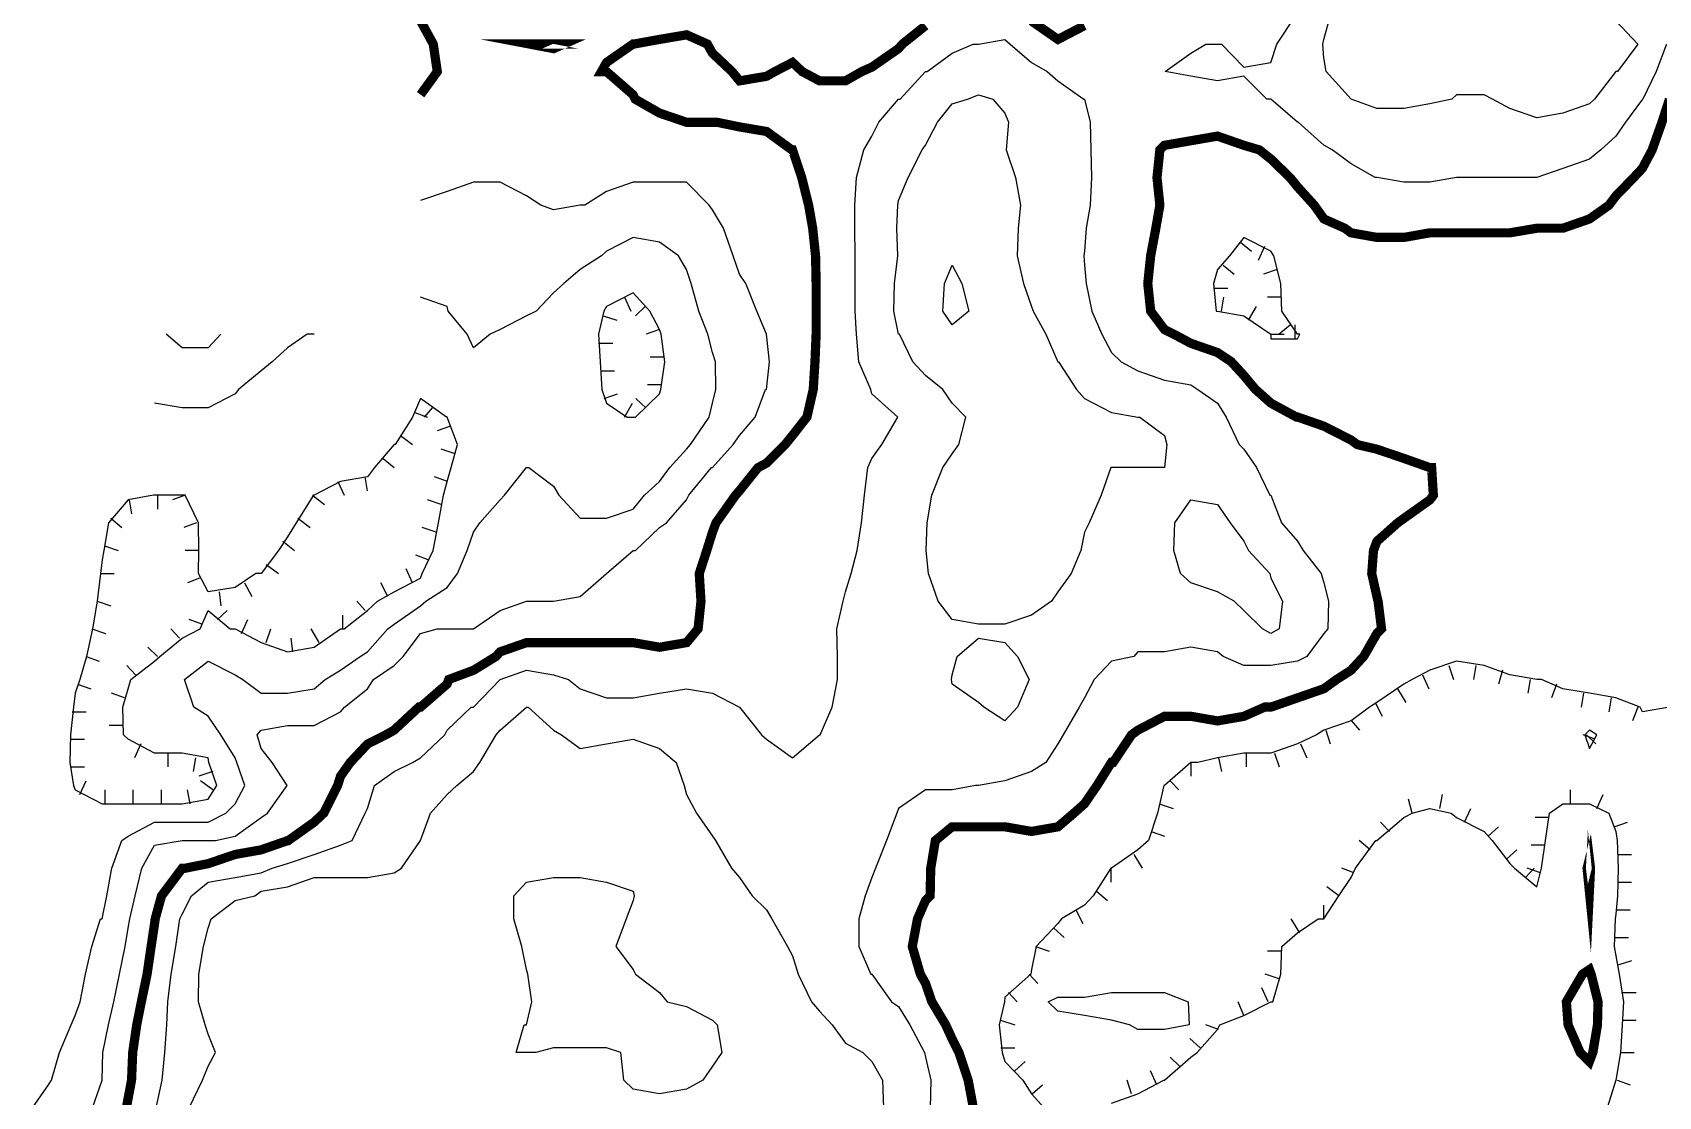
# Model space of a CAD drawing. Extents: x 628896 to 629898, y 4519176 to 4520140.
# Drawn here: x 628924 to 629100.5, y 4519436.2 to 4519551.8 of the extents above; entities that cross this region are included whole.
import ezdxf

# ---------------------------------------------------------------- set-up
doc = ezdxf.new("R2010")
doc.units = 0

msp = doc.modelspace()

# ---------------------------------------------------------------- linework, layer by layer
at = {"layer": 'GSLAYER', "linetype": 'CONTINUOUS', "const_width": 1, "flags": 128}
for points in [[(628934.1875, 4519435), (628934.375, 4519436), (628934.75, 4519438), (628934.875, 4519441), (628935.3125, 4519444), (628935.8125, 4519446.5), (628936.4375, 4519449.5), (628936.875, 4519452.5), (628937.25, 4519455), (628937.3125, 4519455.5), (628938, 4519458), (628940.25, 4519461), (628940.5625, 4519461), (628943.0625, 4519461.5), (628946, 4519462.5), (628948.8125, 4519463), (628951.6875, 4519464), (628951.75, 4519464), (628954.5625, 4519466), (628955.625, 4519467), (628957.125, 4519470), (628957.4375, 4519471), (628958.5, 4519472.5), (628960.375, 4519474.5), (628962.375, 4519475.5), (628963.25, 4519476), (628965.9375, 4519478.5), (628966.125, 4519478.5), (628969, 4519481), (628969.1875, 4519481.5), (628971.875, 4519482.5), (628974.3125, 4519484), (628974.75, 4519484.5), (628977.625, 4519485.5), (628980.5625, 4519485.5), (628983.4375, 4519485.5), (628986.3125, 4519485.5), (628989.1875, 4519485.5), (628992.0625, 4519485), (628995, 4519485.5), (628996.25, 4519487), (628996.5625, 4519490), (628996.375, 4519493), (628997.1875, 4519495.5), (628997.8125, 4519497.5), (628998.1875, 4519498.5), (629000.3125, 4519501.5), (629000.75, 4519502), (629002.75, 4519504.5), (629003.6875, 4519505), (629005.6875, 4519507), (629006.5, 4519508), (629008.0625, 4519510), (629008.75, 4519513), (629008.9375, 4519516), (629009.0625, 4519519), (629009.0625, 4519521.5), (629009.0625, 4519524.5), (629009, 4519527.5), (629008.6875, 4519530.5), (629008.25, 4519533), (629007.5, 4519536), (629006.5, 4519539), (629006.4375, 4519539), (629003.6875, 4519541), (629000.75, 4519541.5), (628998.3125, 4519542), (628997.8125, 4519542), (628995, 4519542), (628992.0625, 4519543), (628989.4375, 4519544.5), (628989.1875, 4519545), (628986.3125, 4519547.5), (628985.75, 4519547.5), (628986.3125, 4519548.5), (628989.1875, 4519550.5), (628989.3125, 4519550.5), (628992.0625, 4519551), (628995, 4519551.5), (628997.25, 4519550.5), (628997.8125, 4519549.5), (628999.9375, 4519547.5), (629000.75, 4519546.5), (629003.6875, 4519547), (629004.5625, 4519547.5), (629006.5, 4519548.5), (629007.5625, 4519547.5), (629009.4375, 4519546.5), (629012.25, 4519546.5), (629014, 4519547.5), (629015.125, 4519548), (629018, 4519550), (629018.4375, 4519550.5), (629020.9375, 4519552.5)], [(628966.125, 4519553), (628967.5, 4519550.5), (628967.9375, 4519547.5), (628966.125, 4519545)], [(629032.4375, 4519553), (629035.3125, 4519551), (629038.1875, 4519552.5)], [(628977.9375, 4519550.5), (628980.5625, 4519550.5), (628981.6875, 4519550.5), (628980.5625, 4519550), (628977.9375, 4519550.5)], [(629101.6875, 4519544.5), (629100.875, 4519542), (629099.8125, 4519539), (629098.75, 4519537), (629097.8125, 4519536), (629095.875, 4519534), (629095.125, 4519533), (629093, 4519531.5), (629090.125, 4519530.5), (629087.6875, 4519530.5), (629087.3125, 4519530.5), (629084.375, 4519530), (629081.5625, 4519530), (629078.5625, 4519530), (629075.6875, 4519530), (629072.875, 4519529.5), (629069.9375, 4519529.5), (629067.125, 4519530), (629066.4375, 4519530.5), (629064.1875, 4519531.5), (629063.125, 4519533), (629061.3125, 4519535), (629060.5, 4519536), (629058.4375, 4519538), (629057.1875, 4519539), (629055.5, 4519539.5), (629052.625, 4519540.5), (629049.75, 4519540), (629046.875, 4519539.5), (629046.375, 4519539), (629046.0625, 4519536), (629046.375, 4519533), (629045.9375, 4519530.5), (629045.375, 4519527.5), (629045.0625, 4519524.5), (629045.375, 4519521.5), (629046.875, 4519519.5), (629047.875, 4519519), (629049.75, 4519518), (629052.625, 4519517), (629054.125, 4519516), (629055.5, 4519514.5), (629056.75, 4519513), (629058.4375, 4519511.5), (629061.1875, 4519510), (629061.3125, 4519510), (629064.1875, 4519509), (629067.125, 4519507.5), (629067.8125, 4519507), (629069.9375, 4519506.5), (629072.875, 4519505.5), (629075.6875, 4519504.5), (629075.875, 4519504.5), (629076.0625, 4519501.5), (629075.6875, 4519501), (629072.875, 4519499), (629072.1875, 4519498.5), (629069.9375, 4519496.5), (629069.5625, 4519495.5), (629069.375, 4519493), (629069.9375, 4519490.5), (629070.0625, 4519490), (629070.4375, 4519487), (629069.9375, 4519486.5), (629068.5, 4519484), (629067.125, 4519482.5), (629065.5625, 4519481.5), (629064.1875, 4519480.5), (629061.3125, 4519479.5), (629058.4375, 4519478.5), (629057.75, 4519478.5), (629055.5, 4519477.5), (629052.625, 4519477), (629049.75, 4519477.5), (629046.875, 4519477.5), (629044, 4519476), (629043.3125, 4519475.5), (629041.3125, 4519472.5), (629041.125, 4519472.5), (629039.5625, 4519470), (629038.1875, 4519468), (629037.0625, 4519467), (629035.3125, 4519465.5), (629032.4375, 4519465), (629029.5625, 4519465.5), (629026.6875, 4519465.5), (629023.8125, 4519465.5), (629022, 4519464), (629021.5, 4519461), (629021.4375, 4519458), (629020.9375, 4519457.5), (629020.0625, 4519455.5), (629019.5, 4519452.5), (629020.375, 4519449.5), (629020.9375, 4519448.5), (629021.625, 4519446.5), (629023.125, 4519444), (629023.8125, 4519442.5), (629024.5625, 4519441), (629025.5625, 4519438), (629026.125, 4519435)], [(629092.75, 4519461), (629093, 4519462), (629093.125, 4519461), (629093, 4519458.5), (629092.75, 4519461)], [(629092, 4519441), (629090.6875, 4519444), (629090.5, 4519446.5), (629092.25, 4519449.5), (629093, 4519450), (629093.1875, 4519449.5), (629093.9375, 4519446.5), (629093.875, 4519444), (629093.375, 4519441), (629093, 4519440), (629092, 4519441)]]:
    msp.add_lwpolyline(points, dxfattribs=at)
at = {"layer": 'GSLAYER', "linetype": 'CONTINUOUS', "flags": 128}
for points in [[(629069.75, 4519536), (629067.125, 4519537.5), (629065.0625, 4519539), (629064.1875, 4519539.5), (629061.375, 4519542), (629061.3125, 4519542), (629058.4375, 4519544.5), (629058, 4519544.5), (629055.5, 4519547), (629052.625, 4519546.5), (629049.75, 4519547), (629046.9375, 4519547.5), (629049.75, 4519549.5), (629051.375, 4519550.5), (629052.625, 4519550.5), (629053.0625, 4519550.5), (629055.5, 4519548), (629058.4375, 4519548.5), (629059.0625, 4519550.5), (629061.0625, 4519553.5)], [(629067.125, 4519544.5), (629067.125, 4519544.5), (629064.4375, 4519547.5), (629064.1875, 4519549), (629064.0625, 4519550.5), (629064.1875, 4519551), (629064.875, 4519553.5)], [(629095.875, 4519553), (629098.25, 4519550.5), (629096.0625, 4519547.5), (629095.875, 4519547.5), (629093.5625, 4519544.5), (629093, 4519544), (629090.125, 4519543), (629087.3125, 4519542.5), (629084.375, 4519543.5), (629082.5, 4519544.5), (629081.5625, 4519545), (629078.5625, 4519545), (629078.0625, 4519544.5), (629075.6875, 4519544), (629072.875, 4519543.5), (629069.9375, 4519543.5), (629067.125, 4519544.5)], [(628937.4375, 4519435), (628938.0625, 4519438), (628938.375, 4519441), (628938.5625, 4519444), (628938.6875, 4519446.5), (628939.0625, 4519449.5), (628939.5625, 4519452.5), (628940, 4519455.5), (628940.25, 4519456), (628941.25, 4519458), (628943.0625, 4519459.5), (628946, 4519460), (628948.8125, 4519460.5), (628950, 4519461), (628951.6875, 4519461.5), (628954.5625, 4519462.5), (628957.4375, 4519463.5), (628958.6875, 4519464), (628960.125, 4519467), (628960.375, 4519467.5), (628961.125, 4519470), (628963.25, 4519471.5), (628965.25, 4519472.5), (628966.125, 4519473), (628968.75, 4519475.5), (628969, 4519476), (628971.625, 4519478.5), (628971.875, 4519478.5), (628974.75, 4519481.5), (628977.625, 4519482.5), (628980.5625, 4519482), (628982.1875, 4519481.5), (628983.4375, 4519480.5), (628986.3125, 4519479.5), (628989.1875, 4519479.5), (628992.0625, 4519480), (628995, 4519480.5), (628997.8125, 4519480), (629000.75, 4519478.5), (629003.125, 4519475.5), (629003.6875, 4519475), (629006.5, 4519473), (629009.4375, 4519475.5), (629009.5, 4519475.5), (629010.8125, 4519478.5), (629011.375, 4519481.5), (629011.375, 4519484), (629011.3125, 4519487), (629012, 4519490), (629012.25, 4519491), (629012.875, 4519493), (629013.5, 4519495.5), (629014, 4519498.5), (629014.3125, 4519501.5), (629014.6875, 4519504.5), (629015.125, 4519505.5), (629016.1875, 4519507), (629017.9375, 4519510), (629015.125, 4519512.5), (629015, 4519513), (629013.6875, 4519516), (629013.4375, 4519519), (629013.3125, 4519521.5), (629013.3125, 4519524.5), (629013.3125, 4519527.5), (629013.25, 4519530.5), (629013.25, 4519533), (629013.4375, 4519536), (629014.25, 4519539), (629015.125, 4519540.5), (629015.875, 4519542), (629018, 4519544.5), (629018.1875, 4519544.5), (629020.9375, 4519547.5), (629021.125, 4519547.5), (629023.8125, 4519549.5), (629026.125, 4519550.5), (629026.6875, 4519550.5), (629029.5625, 4519551), (629030.125, 4519550.5), (629032.4375, 4519548.5), (629034.125, 4519547.5), (629035.3125, 4519546.5), (629038.125, 4519544.5), (629038.1875, 4519544.5), (629038.8125, 4519542), (629038.875, 4519539), (629038.9375, 4519536), (629038.8125, 4519533), (629038.375, 4519530.5), (629038.1875, 4519528), (629038.125, 4519527.5), (629038.1875, 4519526.5), (629038.375, 4519524.5), (629039, 4519521.5), (629040.0625, 4519519), (629041.125, 4519517), (629042.1875, 4519516), (629044, 4519515), (629046.875, 4519514), (629049.75, 4519513.5), (629050.5, 4519513), (629052.625, 4519511.5), (629053.5625, 4519510), (629055, 4519507), (629055.5, 4519506.5), (629056.875, 4519504.5), (629058.3125, 4519501.5), (629058.4375, 4519501.5), (629059.5625, 4519498.5), (629061.3125, 4519496.5), (629061.9375, 4519495.5), (629063.875, 4519493), (629064.1875, 4519492), (629064.6875, 4519490), (629064.625, 4519487), (629064.1875, 4519486.5), (629062.3125, 4519484), (629061.3125, 4519483.5), (629058.4375, 4519483), (629055.5, 4519483), (629053.25, 4519484), (629052.625, 4519484.5), (629049.75, 4519485), (629046.875, 4519484.5), (629044, 4519484.5), (629043.5625, 4519484), (629041.125, 4519483.5), (629039.25, 4519481.5), (629038.1875, 4519479.5), (629037.625, 4519478.5), (629035.875, 4519475.5), (629035.3125, 4519474.5), (629034, 4519472.5), (629032.4375, 4519471.5), (629029.5625, 4519470.5), (629026.6875, 4519470), (629026.375, 4519470), (629023.8125, 4519469.5), (629020.9375, 4519469.5), (629018, 4519467.5), (629017.8125, 4519467), (629016.6875, 4519464), (629015.5, 4519461), (629015.125, 4519460), (629014.375, 4519458), (629013.6875, 4519455.5), (629013.6875, 4519452.5), (629015, 4519449.5), (629015.125, 4519449.5), (629017.25, 4519446.5), (629018, 4519446), (629019.25, 4519444), (629020.8125, 4519441), (629020.9375, 4519440.5), (629021.5, 4519438), (629021.4375, 4519435)], [(629101.375, 4519550.5), (629100.25, 4519547.5), (629098.8125, 4519544.5), (629098.75, 4519544.5), (629096.9375, 4519542), (629095.875, 4519540.5), (629094.25, 4519539), (629093, 4519538), (629090.125, 4519537), (629087.3125, 4519536), (629085.25, 4519536), (629084.375, 4519536), (629081.5625, 4519536), (629078.5625, 4519536), (629075.6875, 4519535.5), (629072.875, 4519535.5), (629069.9375, 4519536), (629069.75, 4519536)], [(629022.3125, 4519490), (629021.25, 4519493), (629021, 4519495.5), (629021.125, 4519498.5), (629021.625, 4519501.5), (629022.8125, 4519504.5), (629023.8125, 4519506), (629024.5625, 4519507), (629025.3125, 4519510), (629023.8125, 4519511.5), (629022.8125, 4519513), (629020.9375, 4519514.5), (629019.5625, 4519516), (629018.125, 4519519), (629018, 4519519), (629017.5, 4519521.5), (629017.5625, 4519524.5), (629017.9375, 4519527.5), (629017.8125, 4519530.5), (629017.9375, 4519533), (629018, 4519533.5), (629019.0625, 4519536), (629020.5625, 4519539), (629020.9375, 4519539.5), (629022.25, 4519542), (629023.8125, 4519544), (629025.5, 4519544.5), (629026.6875, 4519545), (629028.25, 4519544.5), (629029.5625, 4519543), (629029.9375, 4519542), (629029.6875, 4519539), (629030.6875, 4519536), (629031.25, 4519533), (629031, 4519530.5), (629030.875, 4519527.5), (629031.5625, 4519524.5), (629032.4375, 4519522), (629032.625, 4519521.5), (629034, 4519519), (629035.3125, 4519516), (629035.375, 4519516), (629037.3125, 4519513), (629038.1875, 4519512), (629041.125, 4519510.5), (629044, 4519510), (629044.1875, 4519510), (629046.875, 4519508), (629047.125, 4519507), (629046.875, 4519504.5), (629044, 4519504.5), (629041.125, 4519504.5), (629041.0625, 4519504.5), (629040, 4519501.5), (629038.6875, 4519498.5), (629038.1875, 4519497.5), (629037.8125, 4519495.5), (629036.75, 4519493), (629035.3125, 4519491), (629034.625, 4519490), (629032.4375, 4519488.5), (629029.5625, 4519487.5), (629026.6875, 4519487.5), (629023.8125, 4519488), (629022.3125, 4519490)], [(628930.5, 4519435), (628931.5625, 4519438), (628931.5625, 4519438), (628931.625, 4519441), (628932.25, 4519444), (628932.8125, 4519446.5), (628933.4375, 4519449.5), (628934.0625, 4519452.5), (628934.375, 4519454.5), (628934.5625, 4519455.5), (628935.125, 4519458), (628935.875, 4519461), (628937.25, 4519463.5), (628940.25, 4519464), (628943.0625, 4519464), (628943.875, 4519464), (628946, 4519464.5), (628948.8125, 4519466.5), (628949.5, 4519467), (628951.625, 4519470), (628950, 4519472.5), (628948.8125, 4519474), (628948.375, 4519475.5), (628948.8125, 4519476), (628951.6875, 4519476.5), (628954.5625, 4519476.5), (628957.4375, 4519478), (628957.875, 4519478.5), (628960.375, 4519480.5), (628961, 4519481.5), (628963.25, 4519483), (628964.25, 4519484), (628966.125, 4519486.5), (628967.9375, 4519487), (628969, 4519487), (628971.875, 4519487), (628974.75, 4519489), (628977.625, 4519490), (628978.75, 4519490), (628980.5625, 4519490), (628983.4375, 4519490.5), (628986.3125, 4519493), (628989.1875, 4519495.5), (628989.4375, 4519495.5), (628992.0625, 4519498), (628992.8125, 4519498.5), (628995, 4519501), (628995.25, 4519501.5), (628997.6875, 4519504.5), (628997.8125, 4519504.5), (629000.0625, 4519507), (629000.75, 4519508), (629002.4375, 4519510), (629003.5625, 4519513), (629003.6875, 4519513), (629004, 4519516), (629003.6875, 4519519), (629003.6875, 4519519), (629002.625, 4519521.5), (629001.4375, 4519524.5), (629000.75, 4519525.5), (629000.0625, 4519527.5), (628999, 4519530.5), (628997.8125, 4519532.5), (628997.4375, 4519533), (628995, 4519535.5), (628992.0625, 4519535.5), (628989.1875, 4519535.5), (628986.3125, 4519534.5), (628983.9375, 4519533), (628983.4375, 4519533), (628980.5625, 4519532.5), (628979.1875, 4519533), (628977.625, 4519534), (628974.75, 4519535.5), (628971.875, 4519535.5), (628969, 4519534.5), (628966.125, 4519533.5)], [(628924, 4519435), (628925.75, 4519437.5), (628926.0625, 4519438), (628926.9375, 4519441), (628928.1875, 4519444), (628928.625, 4519445), (628929.1875, 4519446.5), (628929.75, 4519449.5), (628930.4375, 4519452.5), (628931.375, 4519455.5), (628931.5625, 4519455.5), (628932.0625, 4519458), (628932.625, 4519461), (628933.6875, 4519464), (628934.375, 4519464.5), (628937.25, 4519466), (628940.25, 4519466), (628943.0625, 4519466), (628945, 4519467), (628946, 4519468), (628947.0625, 4519470), (628946.1875, 4519472.5), (628946, 4519473), (628944.4375, 4519475.5), (628943.0625, 4519477.5), (628941.5, 4519478.5), (628940.5, 4519481.5), (628943.0625, 4519483.5), (628946, 4519482), (628946.8125, 4519481.5), (628948.8125, 4519480), (628951.6875, 4519480), (628954.5625, 4519480.5), (628955.75, 4519481.5), (628957.4375, 4519482.5), (628959.5625, 4519484), (628960.375, 4519484.5), (628962.5625, 4519487), (628963.25, 4519487.5), (628966.125, 4519489.5), (628966.6875, 4519490), (628969, 4519491.5), (628970.125, 4519493), (628971.1875, 4519495.5), (628971.875, 4519497.5), (628972.5625, 4519498.5), (628974.75, 4519501), (628975.25, 4519501.5), (628977.625, 4519504.5), (628977.625, 4519504.5), (628977.875, 4519504.5), (628980.5625, 4519502.5), (628981.125, 4519501.5), (628983.4375, 4519499), (628986.3125, 4519499), (628989.1875, 4519500), (628990.4375, 4519501.5), (628992.0625, 4519503), (628993.1875, 4519504.5), (628995, 4519506.5), (628995.4375, 4519507), (628997.4375, 4519510), (628997.8125, 4519511.5), (628998.1875, 4519513), (628998.125, 4519516), (628997.8125, 4519517), (628997.3125, 4519519), (628996.3125, 4519521.5), (628995.5, 4519524.5), (628995, 4519526), (628994.125, 4519527.5), (628992.0625, 4519529), (628989.1875, 4519529.5), (628986.3125, 4519528), (628985.75, 4519527.5), (628983.4375, 4519526), (628981.6875, 4519524.5), (628980.5625, 4519523.5), (628978.6875, 4519521.5), (628977.625, 4519521), (628974.75, 4519519.5), (628973.6875, 4519519), (628971.875, 4519517.5), (628971.1875, 4519519), (628969.125, 4519521.5), (628969, 4519522), (628966.125, 4519523)], [(629061.5625, 4519519), (629061.3125, 4519519), (629059.625, 4519521.5), (629059.5, 4519524.5), (629058.75, 4519527.5), (629058.4375, 4519528), (629055.5, 4519529.5), (629053.9375, 4519527.5), (629052.625, 4519526), (629052.1875, 4519524.5), (629052.5, 4519521.5), (629052.625, 4519521.5), (629055.5, 4519521), (629058.4375, 4519519), (629058.4375, 4519518.5), (629061.3125, 4519518.5), (629061.5625, 4519519)], [(629055.125, 4519529), (629056.3125, 4519528)], [(629057.75, 4519528.5), (629057.0625, 4519527)], [(629022.8125, 4519521.5), (629023, 4519524.5), (629023.8125, 4519526.5), (629024.875, 4519524.5), (629025.625, 4519521.5), (629023.8125, 4519520), (629022.8125, 4519521.5)], [(629053.25, 4519526.5), (629054.4375, 4519525.5)], [(629059.125, 4519526), (629057.625, 4519525.5)], [(628989.4375, 4519510), (628992.0625, 4519512.5), (628992.1875, 4519513), (628992.625, 4519516), (628992.25, 4519519), (628992.0625, 4519519.5), (628991, 4519521.5), (628989.1875, 4519523.5), (628986.3125, 4519522), (628986, 4519521.5), (628985.4375, 4519519), (628985.625, 4519516), (628985.8125, 4519513), (628986.3125, 4519511.5), (628988.5625, 4519510), (628989.1875, 4519510), (628989.4375, 4519510)], [(628988.25, 4519523), (628988.9375, 4519521.5)], [(629052.1875, 4519524), (629053.75, 4519524)], [(629053.0625, 4519521.5), (629053.3125, 4519523)], [(629059.5625, 4519523), (629058.0625, 4519523)], [(628985.9375, 4519521), (628987.4375, 4519520.5)], [(628990.5, 4519522), (628989.4375, 4519521)], [(629056, 4519520.5), (629056.875, 4519522)], [(628992.0625, 4519519.5), (628990.625, 4519519)], [(629060.5625, 4519520), (629059.3125, 4519519)], [(629061.0625, 4519518.5), (629061.0625, 4519520)], [(628954.5625, 4519519), (628953.8125, 4519519), (628951.6875, 4519517.5), (628950, 4519516), (628948.8125, 4519515), (628946.375, 4519513), (628946, 4519512.5), (628943.0625, 4519511), (628940.25, 4519511), (628937.25, 4519511.5)], [(628944.4375, 4519519), (628943.0625, 4519517.5), (628940.25, 4519517.5), (628938.5, 4519519)], [(628985.4375, 4519518), (628987, 4519518)], [(629058.4375, 4519519), (629059.875, 4519519)], [(628992.5625, 4519516.5), (628991.0625, 4519516.5)], [(628985.6875, 4519515), (628987.1875, 4519515)], [(628944, 4519470), (628943.125, 4519472.5), (628943.0625, 4519473), (628940.25, 4519473.5), (628937.25, 4519473.5), (628934.375, 4519475), (628933.875, 4519475.5), (628933.8125, 4519478.5), (628934.375, 4519480.5), (628934.6875, 4519481.5), (628937.25, 4519483.5), (628937.8125, 4519484), (628940.25, 4519486), (628942.1875, 4519487), (628943.0625, 4519489), (628945.4375, 4519487), (628946, 4519487), (628948.8125, 4519485.5), (628951.6875, 4519484.5), (628954.5625, 4519485), (628957.4375, 4519487), (628957.8125, 4519487), (628960.375, 4519489), (628961.4375, 4519490), (628963.25, 4519491), (628966.125, 4519492.5), (628966.3125, 4519493), (628967.5, 4519495.5), (628968.0625, 4519498.5), (628968.625, 4519501.5), (628969, 4519503), (628969.4375, 4519504.5), (628970.125, 4519507), (628969, 4519510), (628968.9375, 4519510), (628966.125, 4519512), (628965.25, 4519510), (628963.375, 4519507), (628963.25, 4519507), (628961.125, 4519504.5), (628960.375, 4519503.5), (628957.4375, 4519503), (628954.5625, 4519501.5), (628954.5, 4519501.5), (628952.625, 4519498.5), (628951.6875, 4519497), (628950.6875, 4519495.5), (628948.8125, 4519493), (628948.25, 4519493), (628946, 4519491.5), (628943.0625, 4519491), (628942, 4519493), (628942.0625, 4519495.5), (628942, 4519498.5), (628940.5625, 4519501.5), (628940.25, 4519501.5), (628937.25, 4519501.5), (628937.125, 4519501.5), (628934.375, 4519501), (628932.25, 4519498.5), (628931.75, 4519495.5), (628931.5625, 4519494.5), (628931.375, 4519493), (628931, 4519490), (628930.5, 4519487), (628929.875, 4519484), (628929.125, 4519481.5), (628928.625, 4519480), (628928.4375, 4519478.5), (628928.125, 4519475.5), (628928.0625, 4519472.5), (628928.4375, 4519470), (628928.625, 4519469.5), (628931.5625, 4519468), (628934.375, 4519468), (628937.25, 4519468), (628940.25, 4519468), (628943.0625, 4519468.5), (628944, 4519470)], [(628986.0625, 4519512), (628987.5, 4519512.5)], [(628990.5625, 4519511), (628989.5, 4519512)], [(628992.25, 4519513.5), (628990.75, 4519513.5)], [(628965.5, 4519510.5), (628966.875, 4519510)], [(628967.375, 4519511), (628966.5, 4519510)], [(628988.25, 4519510), (628989.125, 4519511.5)], [(628969.375, 4519509), (628967.9375, 4519508.5)], [(628963.9375, 4519508), (628965.25, 4519507)], [(628962.0625, 4519505.5), (628963.25, 4519504.5)], [(628969.875, 4519506), (628968.375, 4519506.5)], [(628960.0625, 4519503.5), (628960.3125, 4519502)], [(628969.0625, 4519503), (628967.625, 4519503.5)], [(628937.5625, 4519501.5), (628937.5625, 4519500)], [(628940.5625, 4519501.5), (628939.1875, 4519501)], [(628954.375, 4519501.5), (628955.6875, 4519500.5)], [(628957.125, 4519503), (628957.8125, 4519501.5)], [(628934.5, 4519501), (628934.75, 4519499.5)], [(628968.375, 4519500.5), (628966.875, 4519501)], [(629057.5, 4519487), (629055.5, 4519489), (629054.4375, 4519490), (629052.625, 4519491), (629049.75, 4519492), (629048.625, 4519493), (629047.875, 4519495.5), (629048, 4519498.5), (629049.75, 4519501), (629052.625, 4519500.5), (629054, 4519498.5), (629055.5, 4519496.5), (629056, 4519495.5), (629058.3125, 4519493), (629058.4375, 4519492.5), (629059.6875, 4519490), (629059.3125, 4519487), (629058.4375, 4519486.5), (629057.5, 4519487)], [(628932.5, 4519499), (628933.6875, 4519498)], [(628941.8125, 4519498.5), (628940.4375, 4519498)], [(628952.8125, 4519499), (628954.125, 4519498)], [(628967.8125, 4519497.5), (628966.3125, 4519498)], [(628951.1875, 4519496.5), (628952.4375, 4519495.5)], [(628931.8125, 4519496), (628933.3125, 4519495.5)], [(628942.0625, 4519495.5), (628940.5625, 4519495.5)], [(628966.9375, 4519494.5), (628965.625, 4519495)], [(628931.375, 4519493), (628932.875, 4519493)], [(628949.375, 4519494), (628950.6875, 4519493)], [(628965.25, 4519492), (628964.5625, 4519493.5)], [(628942.125, 4519492.5), (628940.8125, 4519492)], [(628944.25, 4519491), (628944.4375, 4519489.5)], [(628947, 4519492), (628947.8125, 4519490.5)], [(628962.5625, 4519490.5), (628961.8125, 4519492)], [(628931, 4519490), (628932.5, 4519489.5)], [(628960.125, 4519489), (628959.1875, 4519490)], [(628942.375, 4519487.5), (628941, 4519488)], [(628944.0625, 4519488), (628945.125, 4519489)], [(628946.6875, 4519486.5), (628947.375, 4519488)], [(628957.6875, 4519487), (628957.6875, 4519488.5)], [(628930.4375, 4519487), (628931.9375, 4519486.5)], [(628939.9375, 4519486), (628939, 4519487)], [(628949.375, 4519485.5), (628949.875, 4519487)], [(628952.25, 4519484.5), (628952.0625, 4519486)], [(628955.125, 4519485.5), (628954.25, 4519487)], [(629027.25, 4519478.5), (629026.6875, 4519479), (629023.8125, 4519481), (629023.75, 4519481.5), (629023.8125, 4519482), (629024.375, 4519484), (629026.6875, 4519486), (629029.5625, 4519485.5), (629030.9375, 4519484), (629032.1875, 4519481.5), (629030.9375, 4519478.5), (629029.5625, 4519477), (629027.25, 4519478.5)], [(628929.8125, 4519484), (628931.25, 4519483.5)], [(628937.5625, 4519484), (628936.5, 4519485)], [(628935.1875, 4519482), (628934.25, 4519483)], [(629101.6875, 4519478.5), (629098.75, 4519478), (629098.5, 4519478.5), (629095.875, 4519479.5), (629093, 4519480), (629090.125, 4519480.5), (629087.8125, 4519481.5), (629087.3125, 4519481.5), (629084.375, 4519482), (629081.5625, 4519483), (629078.5625, 4519483.5), (629075.6875, 4519482.5), (629073.75, 4519481.5), (629072.875, 4519481), (629069.9375, 4519479), (629069.125, 4519478.5), (629067.125, 4519477), (629064.1875, 4519476), (629063.375, 4519475.5), (629061.3125, 4519474.5), (629058.4375, 4519473.5), (629055.5, 4519473.5), (629052.625, 4519473), (629050.5, 4519472.5), (629049.75, 4519472.5), (629046.875, 4519470), (629046.8125, 4519470), (629046.125, 4519467), (629045.125, 4519464), (629044, 4519463), (629041.125, 4519461), (629041.0625, 4519461), (629039.125, 4519458), (629038.1875, 4519457), (629035.6875, 4519455.5), (629035.3125, 4519455), (629032.9375, 4519452.5), (629032.4375, 4519450), (629032.375, 4519449.5), (629029.5625, 4519447), (629029.5, 4519446.5), (629028.9375, 4519444), (629029.25, 4519441), (629029.5625, 4519440), (629031.5, 4519438), (629032.4375, 4519436.5), (629033.8125, 4519435)], [(629074.875, 4519482), (629075.5625, 4519480.5)], [(629077.75, 4519483), (629078.25, 4519481.5)], [(629080.6875, 4519483), (629080.4375, 4519481.5)], [(629083.5625, 4519482.5), (629083.125, 4519481)], [(628928.875, 4519481), (628930.3125, 4519480.5)], [(629072.1875, 4519480.5), (629073.0625, 4519479)], [(629086.5625, 4519481.5), (629086.3125, 4519480)], [(629089.4375, 4519481), (629088.875, 4519479.5)], [(628934, 4519479.5), (628932.5625, 4519480)], [(628941, 4519435), (628942.4375, 4519438), (628943.0625, 4519439.5), (628943.875, 4519441), (628943.0625, 4519443), (628942.75, 4519444), (628942, 4519446.5), (628942.0625, 4519449.5), (628942.5625, 4519452.5), (628943.0625, 4519454.5), (628943.375, 4519455.5), (628946, 4519457.5), (628948.125, 4519458), (628948.8125, 4519458.5), (628951.6875, 4519459), (628954.5625, 4519460), (628957.4375, 4519460), (628960.375, 4519460), (628963.25, 4519460.5), (628964.0625, 4519461), (628966.125, 4519464), (628967.1875, 4519467), (628969, 4519469), (628970.0625, 4519470), (628971.875, 4519471.5), (628972.5625, 4519472.5), (628974.3125, 4519475.5), (628974.75, 4519476), (628977.625, 4519478.5), (628977.625, 4519478.5), (628977.8125, 4519478.5), (628980.5625, 4519476), (628981.4375, 4519475.5), (628983.4375, 4519474), (628986.3125, 4519474.5), (628989.1875, 4519475), (628992.0625, 4519474), (628993.875, 4519472.5), (628994.75, 4519470), (628995, 4519469), (628996.0625, 4519467), (628997.8125, 4519464.5), (628998.125, 4519464), (628999.875, 4519461), (629000.75, 4519460), (629002.125, 4519458), (629003.6875, 4519456.5), (629004.25, 4519455.5), (629005.9375, 4519452.5), (629006.5, 4519451.5), (629007.125, 4519449.5), (629008.5625, 4519446.5), (629009.4375, 4519445.5), (629010.8125, 4519444), (629012.25, 4519442), (629014.125, 4519441), (629015.125, 4519440), (629016.25, 4519438), (629016.375, 4519435)], [(629069.75, 4519479), (629070.5, 4519477.5)], [(629092.375, 4519480), (629092.125, 4519478.5)], [(629095.375, 4519479.5), (629095.125, 4519478)], [(629098.25, 4519478.5), (629097.6875, 4519477)], [(628928.3125, 4519478), (628929.8125, 4519478)], [(629067.1875, 4519477), (629068.0625, 4519476)], [(628928.125, 4519475), (628929.625, 4519475)], [(628933.8125, 4519476.5), (628932.3125, 4519476.5)], [(629064.375, 4519476), (629064.875, 4519474.5)], [(629093.625, 4519475), (629092.3125, 4519475.5)], [(629093.8125, 4519475.5), (629093, 4519476), (629092.5, 4519475.5), (629093, 4519474), (629093.8125, 4519475.5)], [(629092.6875, 4519475.5), (629093.6875, 4519474.5)], [(628935.75, 4519474.5), (628935.0625, 4519473)], [(628938.6875, 4519473.5), (628938.6875, 4519472)], [(629055.75, 4519473.5), (629055.75, 4519472)], [(629058.8125, 4519473.5), (629059.3125, 4519472)], [(629061.625, 4519474.5), (629062.3125, 4519473)], [(628928.125, 4519472), (628929.625, 4519472)], [(628941.6875, 4519473), (628941.4375, 4519471.5)], [(628943.5625, 4519471.5), (628942.0625, 4519471)], [(629049.75, 4519472.5), (629049.75, 4519471)], [(629052.75, 4519473), (629053.0625, 4519471.5)], [(628929.125, 4519469), (628929.8125, 4519470.5)], [(628943.5625, 4519469.5), (628942.25, 4519470.5)], [(629047.5, 4519470.5), (629048.4375, 4519469.5)], [(628931.875, 4519468), (628931.875, 4519469.5)], [(628934.9375, 4519468), (628934.9375, 4519469.5)], [(628938, 4519468), (628938, 4519469.5)], [(628941.125, 4519468), (628940.8125, 4519469.5)], [(629041.125, 4519435.5), (629044, 4519436.5), (629046.8125, 4519438), (629046.875, 4519438), (629049.75, 4519440.5), (629050.4375, 4519441), (629052.625, 4519443.5), (629052.875, 4519444), (629055.5, 4519445), (629058.4375, 4519446.5), (629058.625, 4519446.5), (629059.5, 4519449.5), (629059.625, 4519452.5), (629061.3125, 4519454), (629063.5625, 4519455.5), (629064.1875, 4519455.5), (629065.8125, 4519458), (629067.125, 4519460), (629067.625, 4519461), (629069.8125, 4519464), (629069.9375, 4519464), (629072.875, 4519466.5), (629073.75, 4519467), (629075.6875, 4519467.5), (629078, 4519467), (629078.5625, 4519466.5), (629081.5625, 4519465), (629082.4375, 4519464), (629084.375, 4519461.5), (629084.875, 4519461), (629087.3125, 4519459), (629087.8125, 4519461), (629088.25, 4519464), (629088.6875, 4519467), (629090.125, 4519468), (629093, 4519468), (629095.125, 4519467), (629095.875, 4519465), (629096, 4519464), (629096.125, 4519461), (629096.0625, 4519458), (629095.875, 4519456), (629095.8125, 4519455.5), (629095.6875, 4519452.5), (629095.875, 4519451.5), (629096.25, 4519449.5), (629096.6875, 4519446.5), (629096.5625, 4519444), (629096.375, 4519441), (629095.875, 4519438), (629094.9375, 4519435)], [(629046.3125, 4519468), (629047.8125, 4519467.5)], [(629073.75, 4519467), (629073.375, 4519468.5)], [(629076.75, 4519467.5), (629077.0625, 4519469)], [(629090.9375, 4519468), (629090.9375, 4519469.5)], [(629093.8125, 4519467.5), (629094.5, 4519469)], [(629079.4375, 4519466), (629080.125, 4519467.5)], [(629088.5625, 4519466.5), (629087.125, 4519466.5)], [(629045.4375, 4519465), (629046.875, 4519464.5)], [(629071.3125, 4519465), (629070.3125, 4519466)], [(629082, 4519464.5), (629083.125, 4519465.5)], [(629095.6875, 4519465.5), (629097.125, 4519466)], [(629069.1875, 4519463), (629068, 4519464)], [(629084, 4519462), (629085.125, 4519463)], [(629088.1875, 4519463.5), (629086.6875, 4519463.5)], [(629041.0625, 4519461), (629041.0625, 4519459.5)], [(629043.5625, 4519462.5), (629044.4375, 4519461)], [(629067.4375, 4519460.5), (629066.125, 4519461)], [(629086.0625, 4519460), (629087, 4519461)], [(629087.6875, 4519460.5), (629086.25, 4519461)], [(629096.0625, 4519462.5), (629097.5625, 4519462.5)], [(628988.1875, 4519438), (628987.875, 4519441), (628986.3125, 4519441.5), (628983.4375, 4519441.5), (628980.5625, 4519441.5), (628978.625, 4519441), (628977.625, 4519441), (628976.5, 4519441), (628977.375, 4519444), (628977.625, 4519444), (628978.1875, 4519446.5), (628977.75, 4519449.5), (628977.625, 4519450), (628977.125, 4519452.5), (628976.25, 4519455.5), (628976.25, 4519458), (628977.625, 4519459.5), (628980.5625, 4519460), (628983.4375, 4519460), (628986.3125, 4519459.5), (628989.1875, 4519458.5), (628989.3125, 4519458), (628989.1875, 4519457.5), (628988.4375, 4519455.5), (628987.3125, 4519452.5), (628989.1875, 4519450), (628989.4375, 4519449.5), (628992.0625, 4519447.5), (628992.875, 4519446.5), (628995, 4519446), (628997.8125, 4519444.5), (628998.3125, 4519444), (628998.8125, 4519441), (628997.8125, 4519439.5), (628996.75, 4519438), (628995, 4519437), (628992.0625, 4519436.5), (628989.1875, 4519437), (628988.1875, 4519438)], [(629065.8125, 4519458), (629064.5, 4519459)], [(629096.0625, 4519459.5), (629097.5625, 4519459.5)], [(629039.5, 4519458.5), (629040.6875, 4519457.5)], [(629037.25, 4519456.5), (629038, 4519455)], [(629061.5625, 4519454), (629060.625, 4519455.5)], [(629064.1875, 4519455.5), (629064.1875, 4519457)], [(629096, 4519456.5), (629097.4375, 4519456.5)], [(629034.875, 4519454.5), (629036, 4519453.5)], [(629032.875, 4519452.5), (629034.375, 4519452)], [(629059.5625, 4519452), (629058.0625, 4519452)], [(629095.8125, 4519453.5), (629097.25, 4519453.5)], [(629096.125, 4519450.5), (629097.625, 4519451)], [(629032.1875, 4519449.5), (629033.125, 4519448.5)], [(629059.3125, 4519449), (629057.8125, 4519449.5)], [(629029.9375, 4519447.5), (629030.875, 4519446.5)], [(629043.0625, 4519444), (629041.125, 4519444.5), (629038.1875, 4519445), (629035.3125, 4519445.5), (629034.25, 4519446.5), (629035.3125, 4519447), (629038.1875, 4519447), (629041.125, 4519447.5), (629044, 4519447.5), (629046.875, 4519447.5), (629049.4375, 4519446.5), (629049.5625, 4519444), (629046.875, 4519443.5), (629044, 4519443.5), (629043.0625, 4519444)], [(629058.125, 4519446.5), (629057.4375, 4519448)], [(629096.5, 4519447.5), (629098.0625, 4519447.5)], [(629055.5, 4519445), (629054.875, 4519446.5)], [(629029.0625, 4519444.5), (629030.625, 4519444)], [(629052.75, 4519443.5), (629051.375, 4519444)], [(629096.5625, 4519444.5), (629098.0625, 4519444.5)], [(629029.125, 4519441.5), (629030.625, 4519441.5)], [(629050.75, 4519441.5), (629049.625, 4519442.5)], [(629030.625, 4519439), (629031.75, 4519440)], [(629048.5, 4519439.5), (629047.5, 4519440.5)], [(629096.375, 4519441), (629097.875, 4519441)], [(629043.3125, 4519436.5), (629042.8125, 4519438)], [(629046.0625, 4519437.5), (629045.375, 4519439)], [(629096, 4519438), (629097.4375, 4519437.5)], [(629032.5, 4519436.5), (629033.625, 4519437.5)]]:
    msp.add_lwpolyline(points, dxfattribs=at)

doc.saveas('drawing.dxf')
